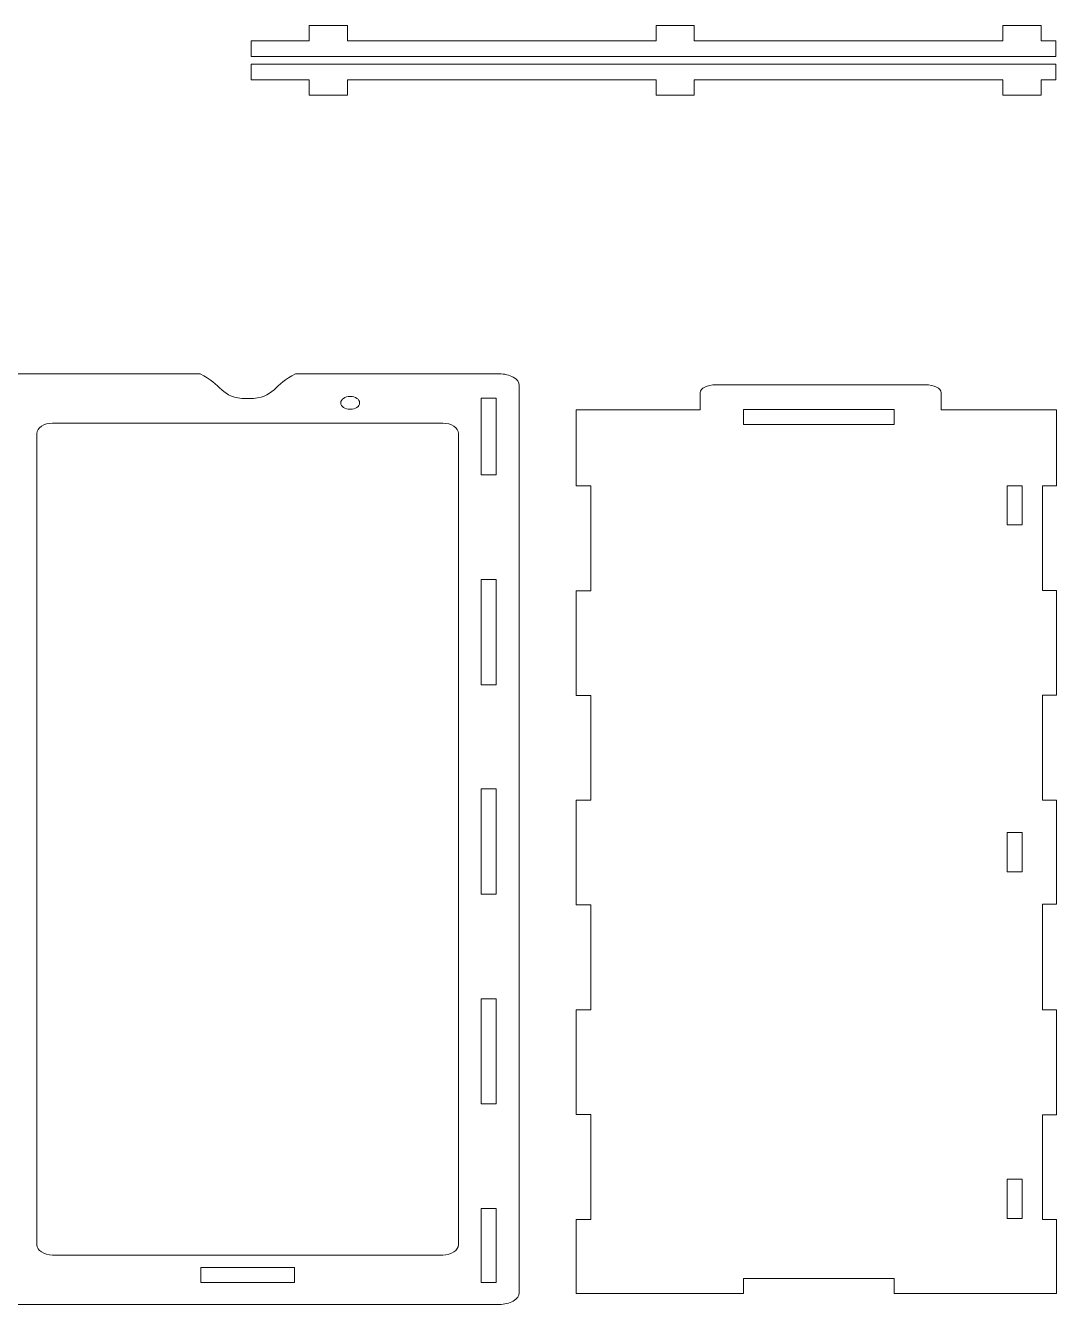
# Model space of a CAD drawing. Header units: millimetres. Extents: x -628 to 722, y -261 to 150.
# Drawn here: x -517.4 to -318.1, y -152.6 to 94.8 of the extents above; entities that cross this region are included whole.
import ezdxf

# ---------------------------------------------------------------- set-up
doc = ezdxf.new("R2010")
doc.units = ezdxf.units.MM
doc.header["$MEASUREMENT"] = 0
doc.layers.add('Layer 1', color=7, linetype='Continuous')

msp = doc.modelspace()

# ---------------------------------------------------------------- linework, layer by layer
at = {"layer": 'Layer 1', "lineweight": 9}
for points, knots in [([(-328.4226, 91.7853), (-328.4226, 91.7853), (-328.4226, 94.7552), (-328.4226, 94.7552), (-328.4226, 94.7552), (-328.4226, 94.7552), (-321.0219, 94.7552), (-321.0219, 94.7552), (-321.0219, 94.7552), (-321.0219, 94.7552), (-321.0219, 91.7853), (-321.0219, 91.7853), (-321.0219, 91.7853), (-321.0219, 91.7853), (-318.174, 91.7853), (-318.174, 91.7853), (-318.174, 91.7853), (-318.174, 91.7853), (-318.174, 88.7442), (-318.174, 88.7442), (-318.174, 88.7442), (-369.9144, 88.7442), (-422.0748, 88.7442), (-473.8152, 88.7442), (-473.8152, 88.7442), (-473.8152, 89.7912), (-473.8152, 90.7382), (-473.8152, 91.7853), (-473.8152, 91.7853), (-473.8152, 91.7853), (-462.5708, 91.7853), (-462.5708, 91.7853), (-462.5708, 91.7853), (-462.5708, 91.7853), (-462.5708, 94.7552), (-462.5708, 94.7552), (-462.5708, 94.7552), (-462.5708, 94.7552), (-455.17, 94.7552), (-455.17, 94.7552), (-455.17, 94.7552), (-455.17, 94.7552), (-455.17, 91.7853), (-455.17, 91.7853), (-455.17, 91.7853), (-455.17, 91.7853), (-395.4969, 91.7853), (-395.4969, 91.7853), (-395.4969, 91.7853), (-395.4969, 91.7853), (-395.4969, 94.7552), (-395.4969, 94.7552), (-395.4969, 94.7552), (-395.4969, 94.7552), (-388.0961, 94.7552), (-388.0961, 94.7552), (-388.0961, 94.7552), (-388.0961, 94.7552), (-388.0961, 91.7853), (-388.0961, 91.7853), (-388.0961, 91.7853), (-388.0961, 91.7853), (-328.4226, 91.7853), (-328.4226, 91.7853)], [0, 0, 0, 0, 0.05882353, 0.05882353, 0.05882353, 0.05882353, 0.11764706, 0.11764706, 0.11764706, 0.11764706, 0.17647059, 0.17647059, 0.17647059, 0.17647059, 0.23529412, 0.23529412, 0.23529412, 0.23529412, 0.29411765, 0.29411765, 0.29411765, 0.29411765, 0.35294118, 0.35294118, 0.35294118, 0.35294118, 0.41176471, 0.41176471, 0.41176471, 0.41176471, 0.47058824, 0.47058824, 0.47058824, 0.47058824, 0.52941176, 0.52941176, 0.52941176, 0.52941176, 0.58823529, 0.58823529, 0.58823529, 0.58823529, 0.64705882, 0.64705882, 0.64705882, 0.64705882, 0.70588235, 0.70588235, 0.70588235, 0.70588235, 0.76470588, 0.76470588, 0.76470588, 0.76470588, 0.82352941, 0.82352941, 0.82352941, 0.82352941, 0.88235294, 0.88235294, 0.88235294, 0.88235294, 1, 1, 1, 1]), ([(-328.4226, 84.2686), (-328.4226, 84.2686), (-328.4226, 81.2987), (-328.4226, 81.2987), (-328.4226, 81.2987), (-328.4226, 81.2987), (-321.0219, 81.2987), (-321.0219, 81.2987), (-321.0219, 81.2987), (-321.0219, 81.2987), (-321.0219, 84.2686), (-321.0219, 84.2686), (-321.0219, 84.2686), (-321.0219, 84.2686), (-318.174, 84.2686), (-318.174, 84.2686), (-318.174, 84.2686), (-318.174, 84.2686), (-318.174, 87.3097), (-318.174, 87.3097), (-318.174, 87.3097), (-369.9144, 87.3097), (-422.0748, 87.3097), (-473.8152, 87.3097), (-473.8152, 87.3097), (-473.8152, 86.2627), (-473.8152, 85.3157), (-473.8152, 84.2686), (-473.8152, 84.2686), (-473.8152, 84.2686), (-462.5708, 84.2686), (-462.5708, 84.2686), (-462.5708, 84.2686), (-462.5708, 84.2686), (-462.5708, 81.2987), (-462.5708, 81.2987), (-462.5708, 81.2987), (-462.5708, 81.2987), (-455.17, 81.2987), (-455.17, 81.2987), (-455.17, 81.2987), (-455.17, 81.2987), (-455.17, 84.2686), (-455.17, 84.2686), (-455.17, 84.2686), (-455.17, 84.2686), (-395.4969, 84.2686), (-395.4969, 84.2686), (-395.4969, 84.2686), (-395.4969, 84.2686), (-395.4969, 81.2987), (-395.4969, 81.2987), (-395.4969, 81.2987), (-395.4969, 81.2987), (-388.0961, 81.2987), (-388.0961, 81.2987), (-388.0961, 81.2987), (-388.0961, 81.2987), (-388.0961, 84.2686), (-388.0961, 84.2686), (-388.0961, 84.2686), (-388.0961, 84.2686), (-328.4226, 84.2686), (-328.4226, 84.2686)], [0, 0, 0, 0, 0.05882353, 0.05882353, 0.05882353, 0.05882353, 0.11764706, 0.11764706, 0.11764706, 0.11764706, 0.17647059, 0.17647059, 0.17647059, 0.17647059, 0.23529412, 0.23529412, 0.23529412, 0.23529412, 0.29411765, 0.29411765, 0.29411765, 0.29411765, 0.35294118, 0.35294118, 0.35294118, 0.35294118, 0.41176471, 0.41176471, 0.41176471, 0.41176471, 0.47058824, 0.47058824, 0.47058824, 0.47058824, 0.52941176, 0.52941176, 0.52941176, 0.52941176, 0.58823529, 0.58823529, 0.58823529, 0.58823529, 0.64705882, 0.64705882, 0.64705882, 0.64705882, 0.70588235, 0.70588235, 0.70588235, 0.70588235, 0.76470588, 0.76470588, 0.76470588, 0.76470588, 0.82352941, 0.82352941, 0.82352941, 0.82352941, 0.88235294, 0.88235294, 0.88235294, 0.88235294, 1, 1, 1, 1]), ([(-523.0693, -152.5962), (-523.0693, -152.5962), (-425.8473, -152.5962), (-425.8473, -152.5962), (-425.8473, -152.5962), (-424.8159, -152.5962), (-423.8267, -152.3601), (-423.0972, -151.9401), (-423.0972, -151.9401), (-422.3677, -151.5198), (-421.9583, -150.9496), (-421.9583, -150.3556), (-421.9583, -150.3556), (-421.9583, -150.3556), (-421.9583, 25.1628), (-421.9583, 25.1628), (-421.9583, 25.1628), (-421.9583, 25.7571), (-422.3677, 26.3272), (-423.0972, 26.7475), (-423.0972, 26.7475), (-423.8267, 27.1676), (-424.8159, 27.4036), (-425.8473, 27.4036), (-425.8473, 27.4036), (-425.8473, 27.4036), (-465.2318, 27.4036), (-465.2318, 27.4036), (-465.2318, 27.4036), (-465.2318, 27.4036), (-465.2318, 27.3837), (-465.2318, 27.3837), (-465.2318, 27.3837), (-469.2594, 25.5438), (-469.2667, 22.6032), (-474.1986, 22.6032), (-474.1986, 22.6032), (-474.1986, 22.6032), (-474.7179, 22.6032), (-474.7179, 22.6032), (-474.7179, 22.6032), (-479.6496, 22.6032), (-479.5362, 25.5438), (-483.6845, 27.3837), (-483.6845, 27.3837), (-483.6845, 27.3837), (-483.6845, 27.4036), (-483.6845, 27.4036), (-483.6845, 27.4036), (-483.6845, 27.4036), (-523.0693, 27.4036), (-523.0693, 27.4036), (-523.0693, 27.4036), (-524.1008, 27.4036), (-525.0897, 27.1676), (-525.8192, 26.7475), (-525.8192, 26.7475), (-526.5482, 26.3272), (-526.9582, 25.7571), (-526.9582, 25.1628), (-526.9582, 25.1628), (-526.9582, 25.1628), (-526.9582, -150.3556), (-526.9582, -150.3556), (-526.9582, -150.3556), (-526.9582, -151.5929), (-525.217, -152.5962), (-523.0693, -152.5962)], [0, 0, 0, 0, 0.05555556, 0.05555556, 0.05555556, 0.05555556, 0.11111111, 0.11111111, 0.11111111, 0.11111111, 0.16666667, 0.16666667, 0.16666667, 0.16666667, 0.22222222, 0.22222222, 0.22222222, 0.22222222, 0.27777778, 0.27777778, 0.27777778, 0.27777778, 0.33333333, 0.33333333, 0.33333333, 0.33333333, 0.38888889, 0.38888889, 0.38888889, 0.38888889, 0.44444444, 0.44444444, 0.44444444, 0.44444444, 0.5, 0.5, 0.5, 0.5, 0.55555556, 0.55555556, 0.55555556, 0.55555556, 0.61111111, 0.61111111, 0.61111111, 0.61111111, 0.66666667, 0.66666667, 0.66666667, 0.66666667, 0.72222222, 0.72222222, 0.72222222, 0.72222222, 0.77777778, 0.77777778, 0.77777778, 0.77777778, 0.83333333, 0.83333333, 0.83333333, 0.83333333, 0.88888889, 0.88888889, 0.88888889, 0.88888889, 1, 1, 1, 1]), ([(-386.9765, 23.769), (-386.9765, 23.769), (-386.9765, 20.4608), (-386.9765, 20.4608), (-386.9765, 20.4608), (-386.9765, 20.4608), (-410.9683, 20.4608), (-410.9683, 20.4608), (-410.9683, 20.4608), (-410.9683, 20.4608), (-410.9683, 5.7555), (-410.9683, 5.7555), (-410.9683, 5.7555), (-410.9683, 5.7555), (-408.1349, 5.7555), (-408.1349, 5.7555), (-408.1349, 5.7555), (-408.1349, 5.7555), (-408.1349, -14.5665), (-408.1349, -14.5665), (-408.1349, -14.5665), (-408.1349, -14.5665), (-410.9683, -14.5665), (-410.9683, -14.5665), (-410.9683, -14.5665), (-410.9683, -14.5665), (-410.9683, -34.8074), (-410.9683, -34.8074), (-410.9683, -34.8074), (-410.9683, -34.8074), (-408.1349, -34.8074), (-408.1349, -34.8074), (-408.1349, -34.8074), (-408.1349, -34.8074), (-408.1349, -55.084), (-408.1349, -55.084), (-408.1349, -55.084), (-408.1349, -55.084), (-410.9683, -55.084), (-410.9683, -55.084), (-410.9683, -55.084), (-410.9683, -55.084), (-410.9683, -75.3247), (-410.9683, -75.3247), (-410.9683, -75.3247), (-410.9683, -75.3247), (-408.1349, -75.3247), (-408.1349, -75.3247), (-408.1349, -75.3247), (-408.1349, -75.3247), (-408.1349, -95.6366), (-408.1349, -95.6366), (-408.1349, -95.6366), (-408.1349, -95.6366), (-410.9683, -95.6366), (-410.9683, -95.6366), (-410.9683, -95.6366), (-410.9683, -95.6366), (-410.9683, -115.8774), (-410.9683, -115.8774), (-410.9683, -115.8774), (-410.9683, -115.8774), (-408.1349, -115.8774), (-408.1349, -115.8774), (-408.1349, -115.8774), (-408.1349, -115.8774), (-408.1349, -136.1894), (-408.1349, -136.1894), (-408.1349, -136.1894), (-408.1349, -136.1894), (-410.9683, -136.1894), (-410.9683, -136.1894), (-410.9683, -136.1894), (-410.9683, -136.1894), (-410.9683, -150.4827), (-410.9683, -150.4827), (-410.9683, -150.4827), (-410.9683, -150.4827), (-378.6094, -150.4827), (-378.6094, -150.4827), (-378.6094, -150.4827), (-378.6094, -150.4827), (-378.6094, -147.5722), (-378.6094, -147.5722), (-378.6094, -147.5722), (-378.6094, -147.5722), (-349.4467, -147.5722), (-349.4467, -147.5722), (-349.4467, -147.5722), (-349.4467, -147.5722), (-349.4467, -150.4827), (-349.4467, -150.4827), (-349.4467, -150.4827), (-349.4467, -150.4827), (-318.0684, -150.4827), (-318.0684, -150.4827), (-318.0684, -150.4827), (-318.0684, -150.4827), (-318.0684, -136.1894), (-318.0684, -136.1894), (-318.0684, -136.1894), (-318.0684, -136.1894), (-320.7618, -136.1894), (-320.7618, -136.1894), (-320.7618, -136.1894), (-320.7618, -136.1894), (-320.7618, -115.9131), (-320.7618, -115.9131), (-320.7618, -115.9131), (-320.7618, -115.9131), (-318.0684, -115.9131), (-318.0684, -115.9131), (-318.0684, -115.9131), (-318.0684, -115.9131), (-318.0684, -95.6366), (-318.0684, -95.6366), (-318.0684, -95.6366), (-318.0684, -95.6366), (-320.7618, -95.6366), (-320.7618, -95.6366), (-320.7618, -95.6366), (-320.7618, -95.6366), (-320.7618, -75.2078), (-320.7618, -75.2078), (-320.7618, -75.2078), (-320.7618, -75.2078), (-318.0684, -75.2078), (-318.0684, -75.2078), (-318.0684, -75.2078), (-318.0684, -75.2078), (-318.0684, -55.084), (-318.0684, -55.084), (-318.0684, -55.084), (-318.0684, -55.084), (-320.7618, -55.084), (-320.7618, -55.084), (-320.7618, -55.084), (-320.7618, -55.084), (-320.7618, -34.7261), (-320.7618, -34.7261), (-320.7618, -34.7261), (-320.7618, -34.7261), (-318.0684, -34.7261), (-318.0684, -34.7261), (-318.0684, -34.7261), (-318.0684, -34.7261), (-318.0684, -14.5312), (-318.0684, -14.5312), (-318.0684, -14.5312), (-318.0684, -14.5312), (-320.7618, -14.5312), (-320.7618, -14.5312), (-320.7618, -14.5312), (-320.7618, -14.5312), (-320.7618, 5.7555), (-320.7618, 5.7555), (-320.7618, 5.7555), (-320.7618, 5.7555), (-318.0684, 5.7555), (-318.0684, 5.7555), (-318.0684, 5.7555), (-318.0684, 5.7555), (-318.0684, 20.4608), (-318.0684, 20.4608), (-318.0684, 20.4608), (-318.0684, 20.4608), (-340.3495, 20.4608), (-340.3495, 20.4608), (-340.3495, 20.4608), (-340.3495, 20.4608), (-340.3495, 23.769), (-340.3495, 23.769), (-340.3495, 23.769), (-340.3495, 24.6056), (-341.7303, 25.2902), (-343.4176, 25.2902), (-343.4176, 25.2902), (-343.4176, 25.2902), (-383.9084, 25.2902), (-383.9084, 25.2902), (-383.9084, 25.2902), (-385.5959, 25.2902), (-386.9765, 24.6056), (-386.9765, 23.769)], [0, 0, 0, 0, 0.0212766, 0.0212766, 0.0212766, 0.0212766, 0.04255319, 0.04255319, 0.04255319, 0.04255319, 0.06382979, 0.06382979, 0.06382979, 0.06382979, 0.08510638, 0.08510638, 0.08510638, 0.08510638, 0.10638298, 0.10638298, 0.10638298, 0.10638298, 0.12765957, 0.12765957, 0.12765957, 0.12765957, 0.14893617, 0.14893617, 0.14893617, 0.14893617, 0.17021277, 0.17021277, 0.17021277, 0.17021277, 0.19148936, 0.19148936, 0.19148936, 0.19148936, 0.21276596, 0.21276596, 0.21276596, 0.21276596, 0.23404255, 0.23404255, 0.23404255, 0.23404255, 0.25531915, 0.25531915, 0.25531915, 0.25531915, 0.27659574, 0.27659574, 0.27659574, 0.27659574, 0.29787234, 0.29787234, 0.29787234, 0.29787234, 0.31914894, 0.31914894, 0.31914894, 0.31914894, 0.34042553, 0.34042553, 0.34042553, 0.34042553, 0.36170213, 0.36170213, 0.36170213, 0.36170213, 0.38297872, 0.38297872, 0.38297872, 0.38297872, 0.40425532, 0.40425532, 0.40425532, 0.40425532, 0.42553191, 0.42553191, 0.42553191, 0.42553191, 0.44680851, 0.44680851, 0.44680851, 0.44680851, 0.46808511, 0.46808511, 0.46808511, 0.46808511, 0.4893617, 0.4893617, 0.4893617, 0.4893617, 0.5106383, 0.5106383, 0.5106383, 0.5106383, 0.53191489, 0.53191489, 0.53191489, 0.53191489, 0.55319149, 0.55319149, 0.55319149, 0.55319149, 0.57446809, 0.57446809, 0.57446809, 0.57446809, 0.59574468, 0.59574468, 0.59574468, 0.59574468, 0.61702128, 0.61702128, 0.61702128, 0.61702128, 0.63829787, 0.63829787, 0.63829787, 0.63829787, 0.65957447, 0.65957447, 0.65957447, 0.65957447, 0.68085106, 0.68085106, 0.68085106, 0.68085106, 0.70212766, 0.70212766, 0.70212766, 0.70212766, 0.72340426, 0.72340426, 0.72340426, 0.72340426, 0.74468085, 0.74468085, 0.74468085, 0.74468085, 0.76595745, 0.76595745, 0.76595745, 0.76595745, 0.78723404, 0.78723404, 0.78723404, 0.78723404, 0.80851064, 0.80851064, 0.80851064, 0.80851064, 0.82978723, 0.82978723, 0.82978723, 0.82978723, 0.85106383, 0.85106383, 0.85106383, 0.85106383, 0.87234043, 0.87234043, 0.87234043, 0.87234043, 0.89361702, 0.89361702, 0.89361702, 0.89361702, 0.91489362, 0.91489362, 0.91489362, 0.91489362, 0.93617021, 0.93617021, 0.93617021, 0.93617021, 0.95744681, 0.95744681, 0.95744681, 0.95744681, 1, 1, 1, 1])]:
    msp.add_open_spline(points, degree=3, knots=knots, dxfattribs=at)
at = {"layer": 'Layer 1', "color": 22, "lineweight": 9}
for points, knots in [([(-452.8123, 21.7801), (-452.8123, 21.0965), (-453.6292, 20.5424), (-454.637, 20.5424), (-454.637, 20.5424), (-455.6447, 20.5424), (-456.4616, 21.0965), (-456.4616, 21.7801), (-456.4616, 21.7801), (-456.4616, 22.4637), (-455.6447, 23.0177), (-454.637, 23.0177), (-454.637, 23.0177), (-453.6292, 23.0177), (-452.8123, 22.4637), (-452.8123, 21.7801)], [0, 0, 0, 0, 0.2, 0.2, 0.2, 0.2, 0.4, 0.4, 0.4, 0.4, 0.6, 0.6, 0.6, 0.6, 1, 1, 1, 1]), ([(-426.3915, 22.6593), (-426.3915, 22.6593), (-429.2915, 22.6593), (-429.2915, 22.6593), (-429.2915, 22.6593), (-429.2915, 22.6593), (-429.2915, 7.8533), (-429.2915, 7.8533), (-429.2915, 7.8533), (-429.2915, 7.8533), (-426.3915, 7.8533), (-426.3915, 7.8533), (-426.3915, 7.8533), (-426.3915, 7.8533), (-426.3915, 22.6593), (-426.3915, 22.6593)], [0, 0, 0, 0, 0.2, 0.2, 0.2, 0.2, 0.4, 0.4, 0.4, 0.4, 0.6, 0.6, 0.6, 0.6, 1, 1, 1, 1]), ([(-378.6098, 20.5219), (-378.6098, 20.5219), (-349.447, 20.5219), (-349.447, 20.5219), (-349.447, 20.5219), (-349.447, 20.5219), (-349.447, 17.6221), (-349.447, 17.6221), (-349.447, 17.6221), (-349.447, 17.6221), (-378.6098, 17.6221), (-378.6098, 17.6221), (-378.6098, 17.6221), (-378.6098, 17.6221), (-378.6098, 20.5219), (-378.6098, 20.5219)], [0, 0, 0, 0, 0.2, 0.2, 0.2, 0.2, 0.4, 0.4, 0.4, 0.4, 0.6, 0.6, 0.6, 0.6, 1, 1, 1, 1]), ([(-515.2089, -141.0379), (-515.2089, -142.144), (-513.8576, -143.0408), (-512.1905, -143.0408), (-512.1905, -143.0408), (-512.1905, -143.0408), (-436.726, -143.0408), (-436.726, -143.0408), (-436.726, -143.0408), (-435.9253, -143.0408), (-435.1577, -142.8297), (-434.5914, -142.4543), (-434.5914, -142.4543), (-434.0252, -142.0785), (-433.7074, -141.5691), (-433.7074, -141.0379), (-433.7074, -141.0379), (-433.7074, -141.0379), (-433.7074, 15.8452), (-433.7074, 15.8452), (-433.7074, 15.8452), (-433.7074, 16.3764), (-434.0252, 16.886), (-434.5914, 17.2616), (-434.5914, 17.2616), (-435.1577, 17.6371), (-435.9253, 17.8481), (-436.726, 17.8481), (-436.726, 17.8481), (-436.726, 17.8481), (-512.1905, 17.8481), (-512.1905, 17.8481), (-512.1905, 17.8481), (-512.9911, 17.8481), (-513.7589, 17.6371), (-514.3251, 17.2616), (-514.3251, 17.2616), (-514.891, 16.886), (-515.2089, 16.3764), (-515.2089, 15.8452), (-515.2089, 15.8452), (-515.2089, 15.8452), (-515.2089, -141.0379), (-515.2089, -141.0379)], [0, 0, 0, 0, 0.08333333, 0.08333333, 0.08333333, 0.08333333, 0.16666667, 0.16666667, 0.16666667, 0.16666667, 0.25, 0.25, 0.25, 0.25, 0.33333333, 0.33333333, 0.33333333, 0.33333333, 0.41666667, 0.41666667, 0.41666667, 0.41666667, 0.5, 0.5, 0.5, 0.5, 0.58333333, 0.58333333, 0.58333333, 0.58333333, 0.66666667, 0.66666667, 0.66666667, 0.66666667, 0.75, 0.75, 0.75, 0.75, 0.83333333, 0.83333333, 0.83333333, 0.83333333, 1, 1, 1, 1]), ([(-327.5777, 5.7555), (-327.5777, 5.7555), (-327.5777, -1.8265), (-327.5777, -1.8265), (-327.5777, -1.8265), (-327.5777, -1.8265), (-324.7037, -1.8265), (-324.7037, -1.8265), (-324.7037, -1.8265), (-324.7037, -1.8265), (-324.7037, 5.7555), (-324.7037, 5.7555), (-324.7037, 5.7555), (-324.7037, 5.7555), (-327.5777, 5.7555), (-327.5777, 5.7555)], [0, 0, 0, 0, 0.2, 0.2, 0.2, 0.2, 0.4, 0.4, 0.4, 0.4, 0.6, 0.6, 0.6, 0.6, 1, 1, 1, 1]), ([(-426.3915, -32.7495), (-426.3915, -32.7495), (-426.3915, -12.3611), (-426.3915, -12.3611), (-426.3915, -12.3611), (-426.3915, -12.3611), (-429.2915, -12.3611), (-429.2915, -12.3611), (-429.2915, -12.3611), (-429.2915, -12.3611), (-429.2915, -32.7495), (-429.2915, -32.7495), (-429.2915, -32.7495), (-429.2915, -32.7495), (-426.3915, -32.7495), (-426.3915, -32.7495)], [0, 0, 0, 0, 0.2, 0.2, 0.2, 0.2, 0.4, 0.4, 0.4, 0.4, 0.6, 0.6, 0.6, 0.6, 1, 1, 1, 1]), ([(-426.3915, -52.8599), (-426.3915, -52.8599), (-429.2915, -52.8599), (-429.2915, -52.8599), (-429.2915, -52.8599), (-429.2915, -52.8599), (-429.2915, -73.2484), (-429.2915, -73.2484), (-429.2915, -73.2484), (-429.2915, -73.2484), (-426.3915, -73.2484), (-426.3915, -73.2484), (-426.3915, -73.2484), (-426.3915, -73.2484), (-426.3915, -52.8599), (-426.3915, -52.8599)], [0, 0, 0, 0, 0.2, 0.2, 0.2, 0.2, 0.4, 0.4, 0.4, 0.4, 0.6, 0.6, 0.6, 0.6, 1, 1, 1, 1]), ([(-327.5777, -61.3225), (-327.5777, -61.3225), (-327.5777, -68.9043), (-327.5777, -68.9043), (-327.5777, -68.9043), (-327.5777, -68.9043), (-324.7037, -68.9043), (-324.7037, -68.9043), (-324.7037, -68.9043), (-324.7037, -68.9043), (-324.7037, -61.3225), (-324.7037, -61.3225), (-324.7037, -61.3225), (-324.7037, -61.3225), (-327.5777, -61.3225), (-327.5777, -61.3225)], [0, 0, 0, 0, 0.2, 0.2, 0.2, 0.2, 0.4, 0.4, 0.4, 0.4, 0.6, 0.6, 0.6, 0.6, 1, 1, 1, 1]), ([(-426.3915, -93.4931), (-426.3915, -93.4931), (-429.2915, -93.4931), (-429.2915, -93.4931), (-429.2915, -93.4931), (-429.2915, -93.4931), (-429.2915, -113.799), (-429.2915, -113.799), (-429.2915, -113.799), (-429.2915, -113.799), (-426.3915, -113.799), (-426.3915, -113.799), (-426.3915, -113.799), (-426.3915, -113.799), (-426.3915, -93.4931), (-426.3915, -93.4931)], [0, 0, 0, 0, 0.2, 0.2, 0.2, 0.2, 0.4, 0.4, 0.4, 0.4, 0.6, 0.6, 0.6, 0.6, 1, 1, 1, 1]), ([(-327.5777, -128.3897), (-327.5777, -128.3897), (-327.5777, -135.9715), (-327.5777, -135.9715), (-327.5777, -135.9715), (-327.5777, -135.9715), (-324.7037, -135.9715), (-324.7037, -135.9715), (-324.7037, -135.9715), (-324.7037, -135.9715), (-324.7037, -128.3897), (-324.7037, -128.3897), (-324.7037, -128.3897), (-324.7037, -128.3897), (-327.5777, -128.3897), (-327.5777, -128.3897)], [0, 0, 0, 0, 0.2, 0.2, 0.2, 0.2, 0.4, 0.4, 0.4, 0.4, 0.6, 0.6, 0.6, 0.6, 1, 1, 1, 1]), ([(-426.3915, -134.0442), (-426.3915, -134.0442), (-429.2915, -134.0442), (-429.2915, -134.0442), (-429.2915, -134.0442), (-429.2915, -134.0442), (-429.2915, -148.3581), (-429.2915, -148.3581), (-429.2915, -148.3581), (-429.2915, -148.3581), (-426.3915, -148.3581), (-426.3915, -148.3581), (-426.3915, -148.3581), (-426.3915, -148.3581), (-426.3915, -134.0442), (-426.3915, -134.0442)], [0, 0, 0, 0, 0.2, 0.2, 0.2, 0.2, 0.4, 0.4, 0.4, 0.4, 0.6, 0.6, 0.6, 0.6, 1, 1, 1, 1]), ([(-483.5233, -145.458), (-483.5233, -145.458), (-483.5233, -148.3581), (-483.5233, -148.3581), (-483.5233, -148.3581), (-483.5233, -148.3581), (-465.4394, -148.3581), (-465.4394, -148.3581), (-465.4394, -148.3581), (-465.4394, -148.3581), (-465.4394, -145.458), (-465.4394, -145.458), (-465.4394, -145.458), (-465.4394, -145.458), (-483.5233, -145.458), (-483.5233, -145.458)], [0, 0, 0, 0, 0.2, 0.2, 0.2, 0.2, 0.4, 0.4, 0.4, 0.4, 0.6, 0.6, 0.6, 0.6, 1, 1, 1, 1])]:
    msp.add_open_spline(points, degree=3, knots=knots, dxfattribs=at)

doc.saveas('drawing.dxf')
